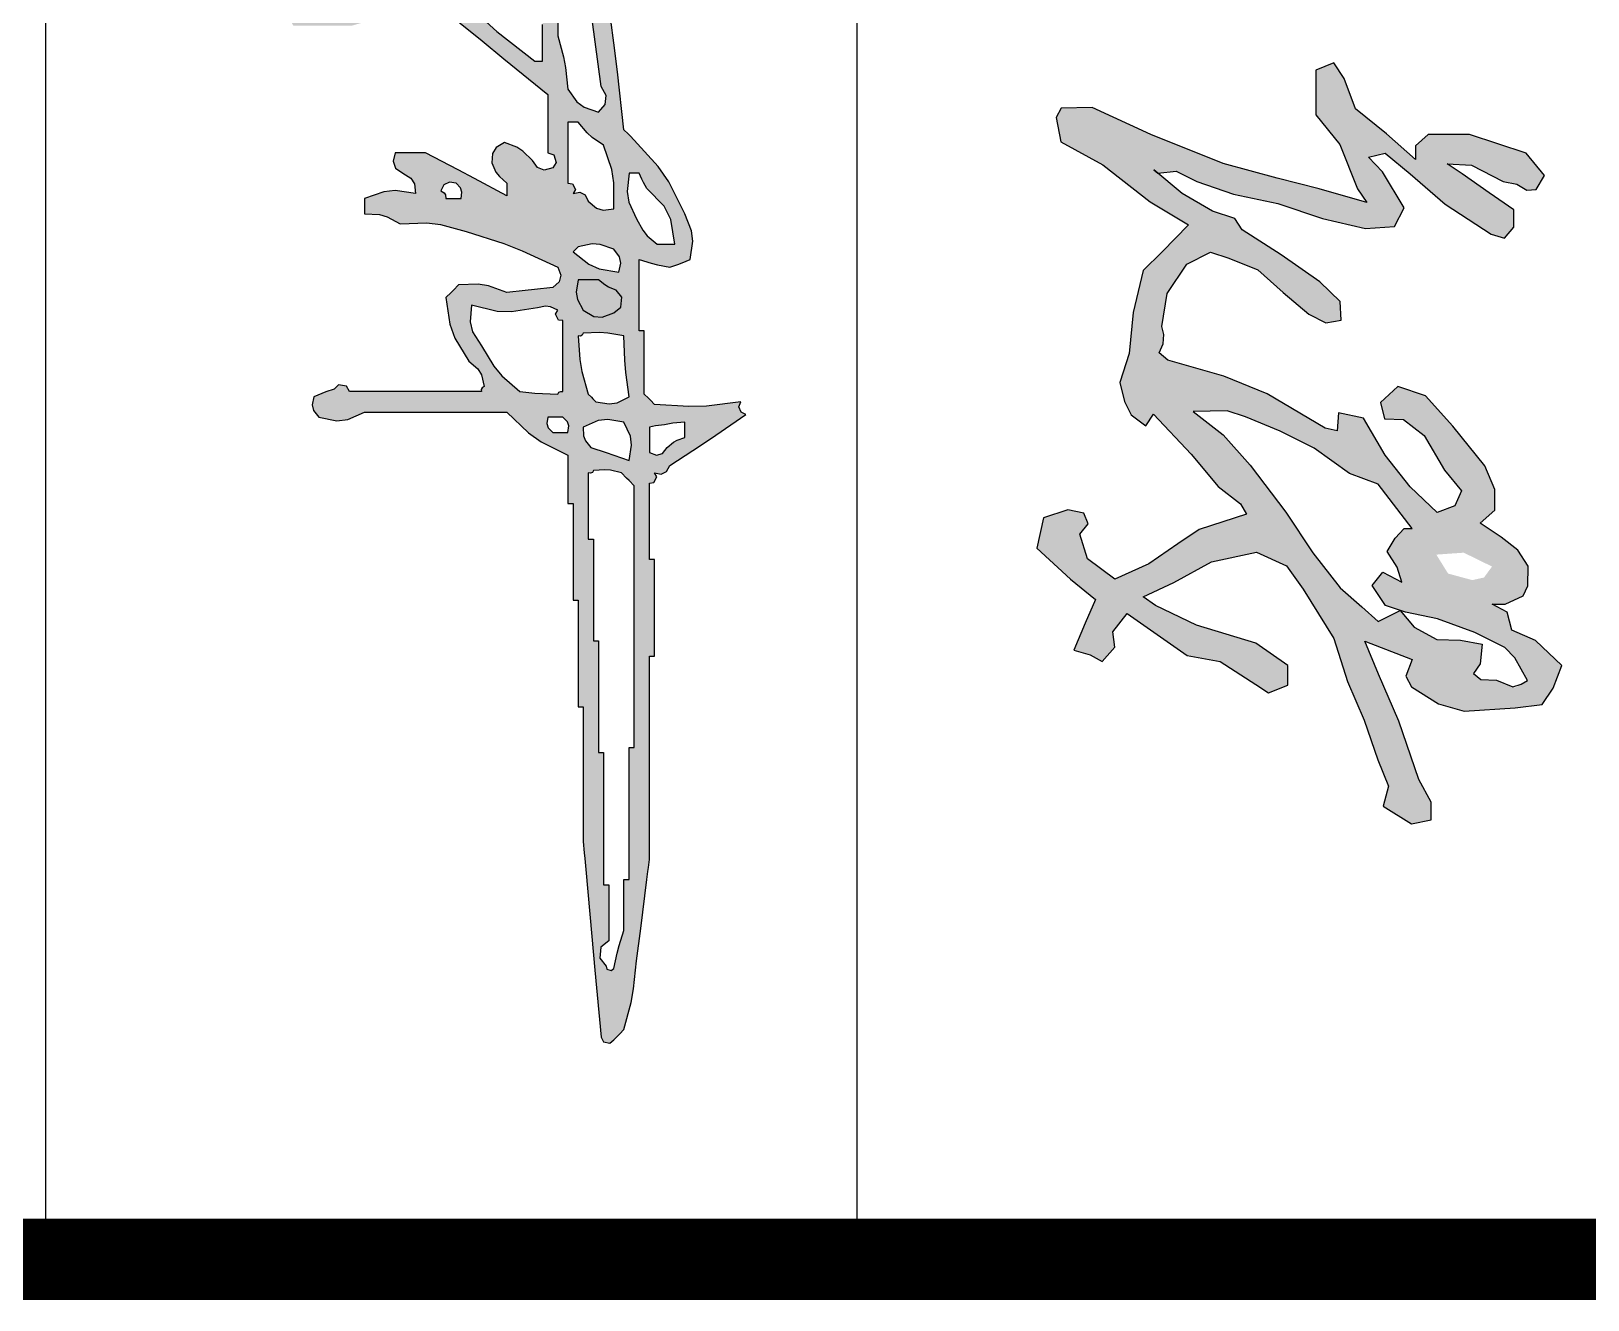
# Model space of a CAD drawing. Extents: x 552102 to 973302, y -80747 to 40012826.
# Drawn here: x 627776 to 630034, y 32063 to 33904 of the extents above; entities that cross this region are included whole.
import ezdxf

# ---------------------------------------------------------------- set-up
doc = ezdxf.new("R2010")
doc.units = 0
doc.header["$LTSCALE"] = 1000
doc.header["$MEASUREMENT"] = 0
for name, color, linetype in [('PUB_TITLE', 7, 'Continuous'), ('SIG_TEXT', 7, 'Continuous'), ('TK', 126, 'Continuous')]:
    doc.layers.add(name, color=color, linetype=linetype)

# ---------------------------------------------------------------- blocks, each defined once
blk = doc.blocks.new('gggghhhh')
h = blk.add_hatch(color=5)
h.set_gradient(color1=(0, 0, 255), color2=(0, 0, 250), one_color=1, tint=0.49)
h.paths.add_polyline_path([(38077.04, 31283.58), (38078.06, 31283.14), (38078.55, 31282.77), (38079.26, 31281.91), (38079.47, 31281.24), (38079.28, 31280.65), (38078.7, 31280.24), (38076.49, 31278.94), (38075.15, 31278.51), (38072.59, 31278.3), (38072.45, 31277.64), (38072.39, 31277.3), (38072.31, 31276.63), (38076.13, 31275.36), (38078.01, 31274.51), (38081.48, 31272.46), (38083.18, 31271.59), (38084, 31271.01), (38085.37, 31269.69), (38085.46, 31268.55), (38085, 31267.71), (38083.98, 31267.18), (38082.54, 31265.02), (38081.68, 31264), (38079.81, 31262.18), (38079.94, 31261.45), (38079.64, 31260.86), (38078.98, 31260.52), (38076.27, 31256.29), (38075.18, 31253.93), (38073.7, 31249.13), (38074.08, 31248.41), (38073.84, 31247.59), (38073.15, 31247.18), (38073.15, 31244.51), (38073.15, 31243.18), (38073.15, 31240.51), (38074.15, 31238.39), (38074.77, 31237.37), (38076.2, 31235.51), (38078.1, 31235.39), (38079.11, 31235.51), (38080.93, 31236.07), (38084.03, 31238.84), (38085.49, 31240.36), (38088.15, 31243.57), (38090.11, 31246.92), (38090.91, 31248.74), (38092.04, 31252.46), (38091.66, 31253.17), (38091.9, 31254), (38092.59, 31254.4), (38092.59, 31256.96), (38092.59, 31258.24), (38092.59, 31260.79), (38091.78, 31263.67), (38091.21, 31265.09), (38089.82, 31267.74), (38089.57, 31268.73), (38089.72, 31269.45), (38090.37, 31270.24), (38094.26, 31275.02), (38096.21, 31277.41), (38100.1, 31282.19), (38102.65, 31282.19), (38103.93, 31282.19), (38106.49, 31282.19), (38106.73, 31282.85), (38107.56, 31283.13), (38108.15, 31282.74), (38108.39, 31281.82), (38108.1, 31281.06), (38107.32, 31280.52), (38106.3, 31279.49), (38105.88, 31278.82), (38105.38, 31277.47), (38105.92, 31276.57), (38106.55, 31276.17), (38107.6, 31276.08), (38108.61, 31276.54), (38109.09, 31276.91), (38109.82, 31277.74), (38110.38, 31277.74), (38110.65, 31277.74), (38111.21, 31277.74), (38109.31, 31274.19), (38108.37, 31272.41), (38106.49, 31268.85), (38106.49, 31267.52), (38106.49, 31266.85), (38106.49, 31265.52), (38107.41, 31265.29), (38108.17, 31265.57), (38108.71, 31266.35), (38109.25, 31267.25), (38109.89, 31267.65), (38110.93, 31267.74), (38110.61, 31265.53), (38110.74, 31264.29), (38111.49, 31262.18), (38112.15, 31262.18), (38112.49, 31262.18), (38113.15, 31262.18), (38113.24, 31263.8), (38113.48, 31264.66), (38114.27, 31266.07), (38114.16, 31268.98), (38114.33, 31270.49), (38115.1, 31273.3), (38116.41, 31277.39), (38117.19, 31279.4), (38118.99, 31283.3), (38119.85, 31283.62), (38120.6, 31283.43), (38121.21, 31282.74), (38121.45, 31280.75), (38121.56, 31279.74), (38121.77, 31277.74), (38121.03, 31275.74), (38120.85, 31274.6), (38120.93, 31272.46), (38121.49, 31271.91), (38121.77, 31271.63), (38122.32, 31271.07), (38125.24, 31271.51), (38126.74, 31272.05), (38129.27, 31273.58), (38130.12, 31274.55), (38130.78, 31274.95), (38132.05, 31275.24), (38132.17, 31275.03), (38132.36, 31274.93), (38132.6, 31274.96), (38132.6, 31269.19), (38132.6, 31266.3), (38132.6, 31260.52), (38132.01, 31260.19), (38131.87, 31259.35), (38132.33, 31258.85), (38132.62, 31257.95), (38132.79, 31257.5), (38133.16, 31256.63), (38134.06, 31256.45), (38134.67, 31256.6), (38135.38, 31257.18), (38135.78, 31259.16), (38135.65, 31260.35), (38134.83, 31262.18), (38134.83, 31268.41), (38134.83, 31271.52), (38134.83, 31277.74), (38137.09, 31280.1), (38138.07, 31281.49), (38139.55, 31284.41), (38141.66, 31284.41), (38142.72, 31284.41), (38144.83, 31284.41), (38144.83, 31284.63), (38144.83, 31284.74), (38144.83, 31284.97), (38149.05, 31284.97), (38151.16, 31284.97), (38155.39, 31284.97), (38155.39, 31285.19), (38155.39, 31285.3), (38155.39, 31285.52), (38160.05, 31285.52), (38162.39, 31285.52), (38167.06, 31285.52), (38167.06, 31285.74), (38167.06, 31285.86), (38167.06, 31286.08), (38172.95, 31286.08), (38175.89, 31286.08), (38181.78, 31286.08), (38183, 31286.19), (38183.62, 31286.24), (38184.84, 31286.36), (38192.17, 31287.02), (38195.84, 31287.36), (38203.18, 31288.02), (38203.68, 31288.28), (38203.82, 31288.98), (38203.45, 31289.41), (38203.01, 31289.86), (38202.79, 31290.08), (38202.34, 31290.52), (38199.39, 31291.3), (38197.87, 31291.58), (38194.84, 31291.91), (38191.28, 31292.36), (38189.51, 31292.58), (38185.95, 31293.02), (38185.06, 31293.14), (38184.62, 31293.19), (38183.73, 31293.3), (38174.84, 31293.3), (38170.39, 31293.3), (38161.5, 31293.3), (38161.5, 31293.52), (38161.5, 31293.64), (38161.5, 31293.86), (38157.28, 31293.86), (38155.16, 31293.86), (38150.94, 31293.86), (38150.94, 31293.64), (38150.94, 31293.52), (38150.94, 31293.3), (38147.61, 31293.3), (38145.94, 31293.3), (38142.61, 31293.3), (38142.55, 31293.8), (38141.92, 31294.11), (38141.49, 31293.86), (38141.62, 31294.59), (38141.33, 31295.19), (38140.66, 31295.52), (38138.47, 31298.88), (38137.36, 31300.55), (38135.1, 31303.86), (38134.85, 31303.32), (38134.27, 31303.09), (38133.71, 31303.3), (38134.17, 31299.55), (38134.23, 31297.63), (38133.99, 31293.86), (38133.55, 31293.41), (38133.33, 31293.19), (38132.88, 31292.75), (38130.1, 31292.75), (38128.71, 31292.75), (38125.94, 31292.75), (38125.94, 31292.52), (38125.94, 31292.41), (38125.94, 31292.19), (38122.82, 31292.19), (38121.27, 31292.19), (38118.16, 31292.19), (38118.55, 31293.51), (38118.72, 31294.18), (38118.99, 31295.52), (38118.7, 31296.43), (38118.53, 31296.87), (38118.16, 31297.75), (38116.16, 31298.04), (38115.03, 31297.91), (38113.15, 31297.19), (38109.66, 31295.43), (38107.99, 31294.28), (38105.1, 31291.64), (38104.65, 31291.19), (38104.43, 31290.97), (38103.99, 31290.52), (38097.64, 31289.81), (38094.48, 31289.42), (38088.15, 31288.58), (38087.42, 31288.06), (38086.5, 31288.17), (38085.93, 31288.86), (38086, 31291.67), (38086.23, 31293.11), (38087.04, 31295.8), (38088.15, 31297.02), (38088.71, 31297.63), (38089.82, 31298.86), (38089.95, 31300.69), (38089.68, 31301.75), (38088.7, 31303.3), (38087.19, 31305.85), (38086.35, 31307.08), (38084.54, 31309.42), (38083.87, 31309.08), (38083.58, 31308.48), (38083.7, 31307.75), (38084.15, 31306.86), (38084.37, 31306.42), (38084.81, 31305.53), (38084.81, 31302.42), (38084.81, 31300.86), (38084.81, 31297.75), (38084.32, 31297.69), (38084.01, 31297.06), (38084.26, 31296.64), (38083.52, 31296.76), (38082.93, 31296.47), (38082.59, 31295.8), (38080.22, 31294.03), (38078.99, 31293.2), (38076.48, 31291.64), (38076.48, 31290.97), (38076.48, 31290.63), (38076.48, 31289.97), (38077.24, 31289.7), (38077.92, 31289.89), (38078.42, 31290.52), (38080.33, 31291.66), (38081.24, 31292.34), (38082.87, 31293.86), (38083.43, 31293.86), (38083.7, 31293.86), (38084.26, 31293.86), (38084.48, 31291.75), (38084.36, 31290.6), (38083.7, 31288.58), (38083.15, 31288.02), (38082.87, 31287.75), (38082.31, 31287.19), (38080.8, 31287.2), (38079.94, 31286.94), (38078.7, 31286.08), (38076.73, 31285.68), (38075.54, 31285.81), (38073.7, 31286.63), (38068.59, 31286.63), (38066.03, 31286.63), (38060.92, 31286.63), (38052.35, 31284.82), (38048.09, 31283.65), (38039.8, 31280.8), (38037.09, 31279.79), (38035.76, 31278.94), (38033.69, 31276.91), (38032.83, 31275.88), (38032.39, 31275.38), (38031.47, 31274.41), (38031.43, 31273.25), (38031.64, 31272.58), (38032.3, 31271.63), (38032.75, 31271.19), (38032.97, 31270.96), (38033.41, 31270.52), (38034.64, 31270.39), (38035.29, 31270.45), (38036.47, 31270.8), (38042.47, 31272.8), (38045.47, 31273.8), (38051.47, 31275.8), (38061.5, 31279.51), (38066.65, 31281.07)])
h.paths.add_polyline_path([(38071.98, 31284.57), (38071.82, 31284.34), (38071.48, 31284.13), (38064.36, 31281.94), (38060.8, 31280.83), (38053.7, 31278.58), (38050.36, 31277.47), (38048.7, 31276.91), (38045.36, 31275.8), (38044.47, 31275.58), (38044.03, 31275.46), (38043.14, 31275.24), (38040.47, 31274.35), (38039.14, 31273.91), (38036.47, 31273.02), (38035.41, 31272.68), (38034.8, 31272.62), (38033.69, 31272.74), (38033.69, 31273.3), (38033.69, 31273.58), (38033.69, 31274.13), (38035.01, 31275.7), (38035.83, 31276.4), (38037.58, 31277.47), (38038.87, 31278.32), (38039.54, 31278.71), (38040.92, 31279.41), (38049.73, 31282.29), (38054.28, 31283.41), (38063.42, 31284.97), (38066.87, 31284.97), (38068.59, 31284.97), (38072.03, 31284.97)], flags=16)
h.paths.add_polyline_path([(38079.52, 31284.33), (38079.81, 31284.97), (38081.15, 31285.19), (38081.81, 31285.3), (38083.15, 31285.52), (38083.81, 31284.6), (38083.96, 31283.85), (38083.7, 31282.74), (38083.15, 31282.96), (38082.57, 31282.73), (38082.31, 31282.19), (38081.6, 31282.73), (38081.2, 31282.96), (38080.37, 31283.3), (38079.75, 31283.64)], flags=16)
h.paths.add_polyline_path([(38078.15, 31278.02), (38079.04, 31278.47), (38079.48, 31278.69), (38080.37, 31279.13), (38081, 31279.45), (38081.73, 31279.21), (38082.04, 31278.58), (38082.76, 31277.57), (38082.92, 31276.72), (38082.59, 31275.52), (38082.19, 31275.47), (38081.96, 31275.31), (38081.76, 31274.96), (38080.71, 31275.74), (38080, 31276), (38078.7, 31276.08), (38078.17, 31276.69), (38078.02, 31277.22)], flags=16)
h.paths.add_polyline_path([(38085.47, 31284.73), (38085.54, 31285.27), (38085.93, 31286.08), (38086.35, 31285.9), (38086.75, 31286), (38087.04, 31286.36), (38091.92, 31287.04), (38094.37, 31287.38), (38099.26, 31288.02), (38100.23, 31288.57), (38101.2, 31288.48), (38102.04, 31287.75), (38101.51, 31286.16), (38100.91, 31285.36), (38099.54, 31284.41), (38097.18, 31284.15), (38096, 31283.92), (38093.71, 31283.3), (38090.59, 31283.3), (38089.04, 31283.3), (38085.93, 31283.3), (38085.96, 31283.55), (38085.87, 31283.73), (38085.65, 31283.86)], flags=16)
h.paths.add_polyline_path([(38085.93, 31281.08), (38087.43, 31280.62), (38088.5, 31280.77), (38089.82, 31281.63), (38092.48, 31281.63), (38093.82, 31281.63), (38096.48, 31281.63), (38096.48, 31281.3), (38096.48, 31281.13), (38096.48, 31280.8), (38093.24, 31276.65), (38091.44, 31274.68), (38087.59, 31271.07), (38086.41, 31271.99), (38085.7, 31272.34), (38084.26, 31272.74), (38084.04, 31273.84), (38084.1, 31274.49), (38084.54, 31275.52), (38085.39, 31277.65), (38085.68, 31278.8)], flags=16)
h.paths.add_polyline_path([(38087.32, 31298.86), (38086.3, 31300.14), (38086.14, 31301), (38086.48, 31302.19), (38086.88, 31302.25), (38087.11, 31302.4), (38087.32, 31302.75), (38088.18, 31301.68), (38088.4, 31300.77), (38088.15, 31299.41), (38087.75, 31299.36), (38087.52, 31299.2)], flags=16)
h.paths.add_polyline_path([(38087.32, 31267.18), (38088.89, 31265.53), (38089.52, 31264.4), (38090.09, 31262.18), (38090.73, 31260.75), (38090.85, 31259.85), (38090.65, 31258.29), (38090.2, 31255.63), (38089.98, 31254.29), (38089.54, 31251.63), (38089.43, 31250.96), (38089.37, 31250.63), (38089.26, 31249.96), (38087.56, 31246.57), (38086.55, 31244.93), (38084.26, 31241.9), (38082.23, 31239.57), (38080.91, 31238.56), (38078.15, 31237.18), (38077.32, 31237.51), (38076.91, 31237.74), (38076.2, 31238.29), (38075.29, 31240.39), (38075, 31241.56), (38074.81, 31243.85), (38075.15, 31245.85), (38075.31, 31246.85), (38075.65, 31248.85), (38075.76, 31249.51), (38075.81, 31249.85), (38075.92, 31250.51), (38077.15, 31253.5), (38077.88, 31254.96), (38079.54, 31257.74), (38080.58, 31258.74), (38081.01, 31259.42), (38081.48, 31260.79), (38083.66, 31263.48), (38084.84, 31264.77)], flags=16)
h.paths.add_polyline_path([(38103.15, 31284.41), (38105.82, 31284.41), (38107.15, 31284.41), (38109.82, 31284.41), (38109.87, 31284.91), (38110.5, 31285.22), (38110.93, 31284.97), (38110.8, 31285.7), (38111.1, 31286.3), (38111.77, 31286.63), (38112.53, 31287.51), (38112.76, 31288.26), (38112.6, 31289.41), (38109.79, 31289.43), (38108.32, 31289.2), (38105.65, 31288.3), (38104.81, 31287.06), (38104.29, 31286.49), (38103.15, 31285.52), (38103.15, 31285.08), (38103.15, 31284.86)], flags=17)
h.paths.add_polyline_path([(38108.71, 31291.08), (38108.71, 31291.52), (38108.71, 31291.75), (38108.71, 31292.19), (38109.39, 31292.48), (38109.73, 31292.65), (38110.38, 31293.02), (38112.34, 31294.92), (38113.79, 31295.64), (38116.49, 31296.08), (38116.49, 31295.3), (38116.49, 31294.91), (38116.49, 31294.14), (38115.56, 31293.06), (38114.96, 31292.59), (38113.71, 31291.91), (38111.87, 31291.06), (38110.73, 31290.87)], flags=16)
h.paths.add_polyline_path([(38109.82, 31272.19), (38110.33, 31272.67), (38110.79, 31272.82), (38111.49, 31272.74), (38111.49, 31272.07), (38111.49, 31271.74), (38111.49, 31271.07), (38111.09, 31271.02), (38110.86, 31270.87), (38110.65, 31270.52), (38109.99, 31270.86), (38109.69, 31271.45)], flags=16)
h.paths.add_polyline_path([(38116.46, 31287.05), (38116.52, 31287.94), (38117.04, 31289.41), (38117.86, 31290.04), (38118.54, 31290.19), (38119.54, 31289.97), (38119.16, 31287.81), (38118.66, 31286.7), (38117.32, 31284.97), (38117.1, 31285.19), (38116.99, 31285.3), (38116.77, 31285.52)], flags=16)
h.paths.add_polyline_path([(38123.26, 31281.96), (38123.32, 31282.49), (38123.71, 31283.3), (38124.14, 31283.05), (38124.77, 31283.36), (38124.82, 31283.86), (38127.94, 31283.86), (38129.49, 31283.86), (38132.6, 31283.86), (38132.57, 31283.61), (38132.66, 31283.42), (38132.88, 31283.3), (38132.82, 31281.63), (38132.77, 31280.79), (38132.6, 31279.13), (38130.87, 31277.19), (38129.83, 31276.32), (38127.6, 31274.96), (38126.05, 31273.99), (38124.98, 31273.72), (38123.16, 31273.85), (38123.83, 31276.67), (38123.89, 31278.22), (38123.43, 31281.08)], flags=16)
h.paths.add_polyline_path([(38126.14, 31287.86), (38126.2, 31288.77), (38126.49, 31290.52), (38129.17, 31290.63), (38130.5, 31290.74), (38133.16, 31291.08), (38133.82, 31289.77), (38133.95, 31288.91), (38133.71, 31287.47), (38133.38, 31287.13), (38133.21, 31286.97), (38132.88, 31286.63), (38130.39, 31285.92), (38129.08, 31285.7), (38126.49, 31285.52), (38126.52, 31285.77), (38126.43, 31285.96), (38126.21, 31286.08)], flags=16)
h.paths.add_polyline_path([(38135.38, 31283.86), (38135.89, 31284.34), (38136.35, 31284.49), (38137.05, 31284.41), (38137.05, 31283.74), (38137.05, 31283.41), (38137.05, 31282.74), (38136.54, 31282.26), (38136.08, 31282.11), (38135.38, 31282.19), (38135.38, 31282.86), (38135.38, 31283.19)], flags=16)
h.paths.add_polyline_path([(38135.65, 31288.76), (38135.94, 31290.52), (38137.46, 31291.23), (38138.45, 31291.36), (38140.11, 31291.08), (38139.55, 31289.41), (38139.27, 31288.58), (38138.72, 31286.91), (38137.97, 31286.32), (38137.44, 31286.12), (38136.49, 31286.08), (38135.77, 31287.72)], flags=16)
h.paths.add_polyline_path([(38136.3, 31294.3), (38136.22, 31294.97), (38136.05, 31295.85), (38136, 31296.3), (38135.94, 31297.19), (38136.6, 31297.19), (38136.94, 31297.19), (38137.6, 31297.19), (38137.9, 31296.35), (38138.14, 31295.93), (38138.72, 31295.25), (38139.35, 31294.74), (38139.54, 31294.07), (38139.27, 31293.3), (38138.16, 31293.3), (38137.6, 31293.3), (38136.49, 31293.3), (38136.35, 31293.96)], flags=16)
h.paths.add_polyline_path([(38141.15, 31288.42), (38141.2, 31289.05), (38141.49, 31290.25), (38142.05, 31290.8), (38142.33, 31291.08), (38142.88, 31291.64), (38154.33, 31291.64), (38160.05, 31291.64), (38171.5, 31291.64), (38171.5, 31291.41), (38171.5, 31291.3), (38171.5, 31291.08), (38177.28, 31291.08), (38180.17, 31291.08), (38185.95, 31291.08), (38185.95, 31290.86), (38185.95, 31290.75), (38185.95, 31290.52), (38188.17, 31290.52), (38189.28, 31290.52), (38191.51, 31290.52), (38193.15, 31290.01), (38193.99, 31289.78), (38195.67, 31289.41), (38195.89, 31289.14), (38195.74, 31288.67), (38195.4, 31288.58), (38194.52, 31287.89), (38193.34, 31288.01), (38192.62, 31288.86), (38190.17, 31288.86), (38188.95, 31288.86), (38186.5, 31288.86), (38186.5, 31288.63), (38186.5, 31288.52), (38186.5, 31288.3), (38180.73, 31288.3), (38177.84, 31288.3), (38172.06, 31288.3), (38172.06, 31288.08), (38172.06, 31287.97), (38172.06, 31287.75), (38167.17, 31287.75), (38164.72, 31287.75), (38159.83, 31287.75), (38159.83, 31287.52), (38159.83, 31287.41), (38159.83, 31287.19), (38155.39, 31287.19), (38153.16, 31287.19), (38148.72, 31287.19), (38148.72, 31286.97), (38148.72, 31286.86), (38148.72, 31286.63), (38145.83, 31286.63), (38144.38, 31286.63), (38141.49, 31286.63), (38141.53, 31286.88), (38141.43, 31287.07), (38141.22, 31287.19)], flags=16)
h = blk.add_hatch(color=5)
h.set_gradient(color1=(0, 0, 255), color2=(0, 0, 250), one_color=1, tint=0.49)
h.paths.add_polyline_path([(38120.38, 31285.52), (38121.71, 31285.32), (38122.52, 31285.45), (38123.71, 31286.08), (38124.37, 31287.24), (38124.45, 31288.15), (38123.99, 31289.41), (38123.35, 31290.19), (38122.28, 31290.31), (38121.49, 31289.69), (38121.17, 31288.85), (38120.94, 31288.45), (38120.38, 31287.75), (38120.38, 31286.86), (38120.38, 31286.41)], flags=17)
for p, q in [((38135.1, 31303.86), (38134.85, 31303.32)), ((38137.36, 31300.55), (38135.1, 31303.86)), ((38134.27, 31303.09), (38133.71, 31303.3)), ((38133.71, 31303.3), (38134.17, 31299.55)), ((38134.85, 31303.32), (38134.27, 31303.09)), ((38138.47, 31298.88), (38137.36, 31300.55)), ((38134.17, 31299.55), (38134.23, 31297.63)), ((38140.66, 31295.52), (38138.47, 31298.88)), ((38113.15, 31297.19), (38109.66, 31295.43)), ((38115.03, 31297.91), (38113.15, 31297.19)), ((38116.16, 31298.04), (38115.03, 31297.91)), ((38118.16, 31297.75), (38116.16, 31298.04)), ((38118.53, 31296.87), (38118.16, 31297.75)), ((38134.23, 31297.63), (38133.99, 31293.86)), ((38136.6, 31297.19), (38135.94, 31297.19)), ((38135.94, 31297.19), (38136, 31296.3)), ((38136.94, 31297.19), (38136.6, 31297.19)), ((38137.6, 31297.19), (38136.94, 31297.19)), ((38137.9, 31296.35), (38137.6, 31297.19)), ((38109.66, 31295.43), (38107.99, 31294.28)), ((38113.79, 31295.64), (38112.34, 31294.92)), ((38116.49, 31296.08), (38113.79, 31295.64)), ((38116.49, 31295.3), (38116.49, 31296.08)), ((38118.7, 31296.43), (38118.53, 31296.87)), ((38118.99, 31295.52), (38118.7, 31296.43)), ((38118.72, 31294.18), (38118.99, 31295.52)), ((38136, 31296.3), (38136.05, 31295.85)), ((38136.05, 31295.85), (38136.22, 31294.97)), ((38138.14, 31295.93), (38137.9, 31296.35)), ((38138.72, 31295.25), (38138.14, 31295.93)), ((38141.33, 31295.19), (38140.66, 31295.52)), ((38107.99, 31294.28), (38105.1, 31291.64)), ((38112.34, 31294.92), (38110.38, 31293.02)), ((38115.56, 31293.06), (38116.49, 31294.14)), ((38116.49, 31294.91), (38116.49, 31295.3)), ((38116.49, 31294.14), (38116.49, 31294.91)), ((38118.55, 31293.51), (38118.72, 31294.18)), ((38133.99, 31293.86), (38133.55, 31293.41)), ((38136.22, 31294.97), (38136.3, 31294.3)), ((38136.3, 31294.3), (38136.35, 31293.96)), ((38136.35, 31293.96), (38136.49, 31293.3)), ((38139.35, 31294.74), (38138.72, 31295.25)), ((38139.27, 31293.3), (38139.54, 31294.07)), ((38139.54, 31294.07), (38139.35, 31294.74)), ((38141.62, 31294.59), (38141.33, 31295.19)), ((38141.49, 31293.86), (38141.62, 31294.59)), ((38141.92, 31294.11), (38141.49, 31293.86)), ((38142.55, 31293.8), (38141.92, 31294.11)), ((38142.61, 31293.3), (38142.55, 31293.8)), ((38155.16, 31293.86), (38150.94, 31293.86)), ((38150.94, 31293.86), (38150.94, 31293.64)), ((38150.94, 31293.64), (38150.94, 31293.52)), ((38157.28, 31293.86), (38155.16, 31293.86)), ((38161.5, 31293.86), (38157.28, 31293.86)), ((38161.5, 31293.64), (38161.5, 31293.86)), ((38161.5, 31293.52), (38161.5, 31293.64)), ((38109.39, 31292.48), (38108.71, 31292.19)), ((38108.71, 31292.19), (38108.71, 31291.75)), ((38109.73, 31292.65), (38109.39, 31292.48)), ((38110.38, 31293.02), (38109.73, 31292.65)), ((38111.87, 31291.06), (38113.71, 31291.91)), ((38113.71, 31291.91), (38114.96, 31292.59)), ((38114.96, 31292.59), (38115.56, 31293.06)), ((38118.16, 31292.19), (38118.55, 31293.51)), ((38121.27, 31292.19), (38118.16, 31292.19)), ((38122.82, 31292.19), (38121.27, 31292.19)), ((38125.94, 31292.19), (38122.82, 31292.19)), ((38128.71, 31292.75), (38125.94, 31292.75)), ((38125.94, 31292.75), (38125.94, 31292.52)), ((38125.94, 31292.52), (38125.94, 31292.41)), ((38125.94, 31292.41), (38125.94, 31292.19)), ((38130.1, 31292.75), (38128.71, 31292.75)), ((38132.88, 31292.75), (38130.1, 31292.75)), ((38133.33, 31293.19), (38132.88, 31292.75)), ((38133.55, 31293.41), (38133.33, 31293.19)), ((38136.49, 31293.3), (38137.6, 31293.3)), ((38137.6, 31293.3), (38138.16, 31293.3)), ((38138.16, 31293.3), (38139.27, 31293.3)), ((38145.94, 31293.3), (38142.61, 31293.3)), ((38147.61, 31293.3), (38145.94, 31293.3)), ((38150.94, 31293.3), (38147.61, 31293.3)), ((38150.94, 31293.52), (38150.94, 31293.3)), ((38161.5, 31293.3), (38161.5, 31293.52)), ((38170.39, 31293.3), (38161.5, 31293.3)), ((38174.84, 31293.3), (38170.39, 31293.3)), ((38183.73, 31293.3), (38174.84, 31293.3)), ((38184.62, 31293.19), (38183.73, 31293.3)), ((38185.06, 31293.14), (38184.62, 31293.19)), ((38185.95, 31293.02), (38185.06, 31293.14)), ((38189.51, 31292.58), (38185.95, 31293.02)), ((38191.28, 31292.36), (38189.51, 31292.58)), ((38194.84, 31291.91), (38191.28, 31292.36)), ((38197.87, 31291.58), (38194.84, 31291.91)), ((38103.99, 31290.52), (38097.64, 31289.81)), ((38104.43, 31290.97), (38103.99, 31290.52)), ((38104.65, 31291.19), (38104.43, 31290.97)), ((38105.1, 31291.64), (38104.65, 31291.19)), ((38108.71, 31291.75), (38108.71, 31291.52)), ((38108.71, 31291.52), (38108.71, 31291.08)), ((38108.71, 31291.08), (38110.73, 31290.87)), ((38110.73, 31290.87), (38111.87, 31291.06)), ((38122.28, 31290.31), (38121.49, 31289.69)), ((38123.35, 31290.19), (38122.28, 31290.31)), ((38126.49, 31290.52), (38126.2, 31288.77)), ((38129.17, 31290.63), (38126.49, 31290.52)), ((38130.5, 31290.74), (38129.17, 31290.63)), ((38133.16, 31291.08), (38130.5, 31290.74)), ((38133.82, 31289.77), (38133.16, 31291.08)), ((38135.94, 31290.52), (38135.65, 31288.76)), ((38137.46, 31291.23), (38135.94, 31290.52)), ((38138.45, 31291.36), (38137.46, 31291.23)), ((38140.11, 31291.08), (38138.45, 31291.36)), ((38139.55, 31289.41), (38140.11, 31291.08)), ((38141.49, 31290.25), (38141.2, 31289.05)), ((38142.05, 31290.8), (38141.49, 31290.25)), ((38142.33, 31291.08), (38142.05, 31290.8)), ((38142.88, 31291.64), (38142.33, 31291.08)), ((38154.33, 31291.64), (38142.88, 31291.64)), ((38160.05, 31291.64), (38154.33, 31291.64)), ((38171.5, 31291.64), (38160.05, 31291.64)), ((38171.5, 31291.41), (38171.5, 31291.64)), ((38171.5, 31291.3), (38171.5, 31291.41)), ((38171.5, 31291.08), (38171.5, 31291.3)), ((38177.28, 31291.08), (38171.5, 31291.08)), ((38180.17, 31291.08), (38177.28, 31291.08)), ((38185.95, 31291.08), (38180.17, 31291.08)), ((38185.95, 31290.86), (38185.95, 31291.08)), ((38185.95, 31290.75), (38185.95, 31290.86)), ((38185.95, 31290.52), (38185.95, 31290.75)), ((38188.17, 31290.52), (38185.95, 31290.52)), ((38189.28, 31290.52), (38188.17, 31290.52)), ((38191.51, 31290.52), (38189.28, 31290.52)), ((38193.15, 31290.01), (38191.51, 31290.52)), ((38199.39, 31291.3), (38197.87, 31291.58)), ((38202.34, 31290.52), (38199.39, 31291.3)), ((38202.79, 31290.08), (38202.34, 31290.52)), ((38094.48, 31289.42), (38088.15, 31288.58)), ((38097.64, 31289.81), (38094.48, 31289.42)), ((38100.23, 31288.57), (38099.26, 31288.02)), ((38101.2, 31288.48), (38100.23, 31288.57)), ((38108.32, 31289.2), (38105.65, 31288.3)), ((38109.79, 31289.43), (38108.32, 31289.2)), ((38112.6, 31289.41), (38109.79, 31289.43)), ((38112.76, 31288.26), (38112.6, 31289.41)), ((38117.04, 31289.41), (38116.52, 31287.94)), ((38117.86, 31290.04), (38117.04, 31289.41)), ((38118.54, 31290.19), (38117.86, 31290.04)), ((38119.54, 31289.97), (38118.54, 31290.19)), ((38119.16, 31287.81), (38119.54, 31289.97)), ((38121.17, 31288.85), (38120.94, 31288.45)), ((38121.49, 31289.69), (38121.17, 31288.85)), ((38123.99, 31289.41), (38123.35, 31290.19)), ((38124.45, 31288.15), (38123.99, 31289.41)), ((38126.2, 31288.77), (38126.14, 31287.86)), ((38133.71, 31287.47), (38133.95, 31288.91)), ((38133.95, 31288.91), (38133.82, 31289.77)), ((38135.65, 31288.76), (38135.77, 31287.72)), ((38138.72, 31286.91), (38139.27, 31288.58)), ((38139.27, 31288.58), (38139.55, 31289.41)), ((38141.2, 31289.05), (38141.15, 31288.42)), ((38186.5, 31288.63), (38186.5, 31288.86)), ((38186.5, 31288.86), (38188.95, 31288.86)), ((38186.5, 31288.52), (38186.5, 31288.63)), ((38186.5, 31288.3), (38186.5, 31288.52)), ((38188.95, 31288.86), (38190.17, 31288.86)), ((38190.17, 31288.86), (38192.62, 31288.86)), ((38192.62, 31288.86), (38193.34, 31288.01)), ((38193.99, 31289.78), (38193.15, 31290.01)), ((38195.67, 31289.41), (38193.99, 31289.78)), ((38194.52, 31287.89), (38195.4, 31288.58)), ((38195.4, 31288.58), (38195.74, 31288.67)), ((38195.89, 31289.14), (38195.67, 31289.41)), ((38195.74, 31288.67), (38195.89, 31289.14)), ((38203.01, 31289.86), (38202.79, 31290.08)), ((38203.45, 31289.41), (38203.01, 31289.86)), ((38203.82, 31288.98), (38203.45, 31289.41)), ((38203.68, 31288.28), (38203.82, 31288.98)), ((38094.37, 31287.38), (38091.92, 31287.04)), ((38099.26, 31288.02), (38094.37, 31287.38)), ((38102.04, 31287.75), (38101.2, 31288.48)), ((38101.51, 31286.16), (38102.04, 31287.75)), ((38104.81, 31287.06), (38104.29, 31286.49)), ((38105.65, 31288.3), (38104.81, 31287.06)), ((38111.77, 31286.63), (38112.53, 31287.51)), ((38112.53, 31287.51), (38112.76, 31288.26)), ((38116.52, 31287.94), (38116.46, 31287.05)), ((38116.46, 31287.05), (38116.77, 31285.52)), ((38118.66, 31286.7), (38119.16, 31287.81)), ((38120.94, 31288.45), (38120.38, 31287.75)), ((38120.38, 31287.75), (38120.38, 31286.86)), ((38120.38, 31286.86), (38120.38, 31286.41)), ((38123.71, 31286.08), (38124.37, 31287.24)), ((38124.37, 31287.24), (38124.45, 31288.15)), ((38126.14, 31287.86), (38126.21, 31286.08)), ((38132.88, 31286.63), (38133.21, 31286.97)), ((38133.21, 31286.97), (38133.38, 31287.13)), ((38133.38, 31287.13), (38133.71, 31287.47)), ((38135.77, 31287.72), (38136.49, 31286.08)), ((38137.97, 31286.32), (38138.72, 31286.91)), ((38141.15, 31288.42), (38141.22, 31287.19)), ((38141.22, 31287.19), (38141.43, 31287.07)), ((38141.43, 31287.07), (38141.53, 31286.88)), ((38141.53, 31286.88), (38141.49, 31286.63)), ((38148.72, 31286.97), (38148.72, 31287.19)), ((38148.72, 31287.19), (38153.16, 31287.19)), ((38148.72, 31286.86), (38148.72, 31286.97)), ((38148.72, 31286.63), (38148.72, 31286.86)), ((38153.16, 31287.19), (38155.39, 31287.19)), ((38155.39, 31287.19), (38159.83, 31287.19)), ((38159.83, 31287.52), (38159.83, 31287.75)), ((38159.83, 31287.75), (38164.72, 31287.75)), ((38159.83, 31287.41), (38159.83, 31287.52)), ((38159.83, 31287.19), (38159.83, 31287.41)), ((38164.72, 31287.75), (38167.17, 31287.75)), ((38167.17, 31287.75), (38172.06, 31287.75)), ((38172.06, 31288.08), (38172.06, 31288.3)), ((38172.06, 31288.3), (38177.84, 31288.3)), ((38172.06, 31287.97), (38172.06, 31288.08)), ((38172.06, 31287.75), (38172.06, 31287.97)), ((38177.84, 31288.3), (38180.73, 31288.3)), ((38180.73, 31288.3), (38186.5, 31288.3)), ((38184.84, 31286.36), (38192.17, 31287.02)), ((38192.17, 31287.02), (38195.84, 31287.36)), ((38193.34, 31288.01), (38194.52, 31287.89)), ((38195.84, 31287.36), (38203.18, 31288.02)), ((38203.18, 31288.02), (38203.68, 31288.28)), ((38099.54, 31284.41), (38100.91, 31285.36)), ((38100.91, 31285.36), (38101.51, 31286.16)), ((38104.29, 31286.49), (38103.15, 31285.52)), ((38103.15, 31285.52), (38103.15, 31285.08)), ((38109.87, 31284.91), (38110.5, 31285.22)), ((38110.5, 31285.22), (38110.93, 31284.97)), ((38110.8, 31285.7), (38111.1, 31286.3)), ((38110.93, 31284.97), (38110.8, 31285.7)), ((38111.1, 31286.3), (38111.77, 31286.63)), ((38116.77, 31285.52), (38116.99, 31285.3)), ((38116.99, 31285.3), (38117.1, 31285.19)), ((38117.1, 31285.19), (38117.32, 31284.97)), ((38117.32, 31284.97), (38118.66, 31286.7)), ((38120.38, 31286.41), (38120.38, 31285.52)), ((38120.38, 31285.52), (38121.71, 31285.32)), ((38121.71, 31285.32), (38122.52, 31285.45)), ((38122.52, 31285.45), (38123.71, 31286.08)), ((38126.21, 31286.08), (38126.43, 31285.96)), ((38126.43, 31285.96), (38126.52, 31285.77)), ((38126.52, 31285.77), (38126.49, 31285.52)), ((38126.49, 31285.52), (38129.08, 31285.7)), ((38129.08, 31285.7), (38130.39, 31285.92)), ((38130.39, 31285.92), (38132.88, 31286.63)), ((38136.49, 31286.08), (38137.44, 31286.12)), ((38137.44, 31286.12), (38137.97, 31286.32)), ((38141.49, 31286.63), (38144.38, 31286.63)), ((38144.38, 31286.63), (38145.83, 31286.63)), ((38145.83, 31286.63), (38148.72, 31286.63)), ((38155.39, 31285.3), (38155.39, 31285.52)), ((38155.39, 31285.52), (38160.05, 31285.52)), ((38155.39, 31285.19), (38155.39, 31285.3)), ((38155.39, 31284.97), (38155.39, 31285.19)), ((38160.05, 31285.52), (38162.39, 31285.52)), ((38162.39, 31285.52), (38167.06, 31285.52)), ((38167.06, 31285.86), (38167.06, 31286.08)), ((38167.06, 31286.08), (38172.95, 31286.08)), ((38167.06, 31285.74), (38167.06, 31285.86)), ((38167.06, 31285.52), (38167.06, 31285.74)), ((38172.95, 31286.08), (38175.89, 31286.08)), ((38175.89, 31286.08), (38181.78, 31286.08)), ((38181.78, 31286.08), (38183, 31286.19)), ((38183, 31286.19), (38183.62, 31286.24)), ((38183.62, 31286.24), (38184.84, 31286.36)), ((38093.71, 31283.3), (38096, 31283.92)), ((38096, 31283.92), (38097.18, 31284.15)), ((38097.18, 31284.15), (38099.54, 31284.41)), ((38103.15, 31285.08), (38103.15, 31284.86)), ((38103.15, 31284.86), (38103.15, 31284.41)), ((38103.15, 31284.41), (38105.82, 31284.41)), ((38105.82, 31284.41), (38107.15, 31284.41)), ((38107.15, 31284.41), (38109.82, 31284.41)), ((38109.82, 31284.41), (38109.87, 31284.91)), ((38118.99, 31283.3), (38119.85, 31283.62)), ((38119.85, 31283.62), (38120.6, 31283.43)), ((38120.6, 31283.43), (38121.21, 31282.74)), ((38124.82, 31283.86), (38124.77, 31283.36)), ((38127.94, 31283.86), (38124.82, 31283.86)), ((38129.49, 31283.86), (38127.94, 31283.86)), ((38132.6, 31283.86), (38129.49, 31283.86)), ((38132.57, 31283.61), (38132.6, 31283.86)), ((38132.66, 31283.42), (38132.57, 31283.61)), ((38132.88, 31283.3), (38132.66, 31283.42)), ((38135.89, 31284.34), (38135.38, 31283.86)), ((38135.38, 31283.86), (38135.38, 31283.19)), ((38136.35, 31284.49), (38135.89, 31284.34)), ((38137.05, 31284.41), (38136.35, 31284.49)), ((38137.05, 31283.74), (38137.05, 31284.41)), ((38137.05, 31283.41), (38137.05, 31283.74)), ((38137.05, 31282.74), (38137.05, 31283.41)), ((38138.07, 31281.49), (38139.55, 31284.41)), ((38139.55, 31284.41), (38141.66, 31284.41)), ((38141.66, 31284.41), (38142.72, 31284.41)), ((38142.72, 31284.41), (38144.83, 31284.41)), ((38144.83, 31284.74), (38144.83, 31284.97)), ((38144.83, 31284.97), (38149.05, 31284.97)), ((38144.83, 31284.63), (38144.83, 31284.74)), ((38144.83, 31284.41), (38144.83, 31284.63)), ((38149.05, 31284.97), (38151.16, 31284.97)), ((38151.16, 31284.97), (38155.39, 31284.97)), ((38090.59, 31283.3), (38093.71, 31283.3)), ((38096.21, 31277.41), (38100.1, 31282.19)), ((38100.1, 31282.19), (38102.65, 31282.19)), ((38102.65, 31282.19), (38103.93, 31282.19)), ((38103.93, 31282.19), (38106.49, 31282.19)), ((38106.49, 31282.19), (38106.73, 31282.85)), ((38106.73, 31282.85), (38107.56, 31283.13)), ((38107.56, 31283.13), (38108.15, 31282.74)), ((38108.39, 31281.82), (38108.1, 31281.06)), ((38108.15, 31282.74), (38108.39, 31281.82)), ((38117.19, 31279.4), (38118.99, 31283.3)), ((38121.21, 31282.74), (38121.45, 31280.75)), ((38123.32, 31282.49), (38123.26, 31281.96)), ((38123.26, 31281.96), (38123.43, 31281.08)), ((38123.71, 31283.3), (38123.32, 31282.49)), ((38124.14, 31283.05), (38123.71, 31283.3)), ((38124.77, 31283.36), (38124.14, 31283.05)), ((38132.82, 31281.63), (38132.88, 31283.3)), ((38135.38, 31283.19), (38135.38, 31282.86)), ((38135.38, 31282.86), (38135.38, 31282.19)), ((38135.38, 31282.19), (38136.08, 31282.11)), ((38136.08, 31282.11), (38136.54, 31282.26)), ((38136.54, 31282.26), (38137.05, 31282.74)), ((38093.82, 31281.63), (38092.48, 31281.63)), ((38093.24, 31276.65), (38096.48, 31280.8)), ((38096.48, 31281.63), (38093.82, 31281.63)), ((38096.48, 31281.3), (38096.48, 31281.63)), ((38096.48, 31281.13), (38096.48, 31281.3)), ((38096.48, 31280.8), (38096.48, 31281.13)), ((38107.32, 31280.52), (38106.3, 31279.49)), ((38108.1, 31281.06), (38107.32, 31280.52)), ((38121.45, 31280.75), (38121.56, 31279.74)), ((38123.43, 31281.08), (38123.89, 31278.22)), ((38132.6, 31279.13), (38132.77, 31280.79)), ((38132.77, 31280.79), (38132.82, 31281.63)), ((38134.83, 31277.74), (38137.09, 31280.1)), ((38137.09, 31280.1), (38138.07, 31281.49)), ((38105.88, 31278.82), (38105.38, 31277.47)), ((38106.3, 31279.49), (38105.88, 31278.82)), ((38116.41, 31277.39), (38117.19, 31279.4)), ((38121.56, 31279.74), (38121.77, 31277.74)), ((38130.87, 31277.19), (38132.6, 31279.13)), ((38091.44, 31274.68), (38093.24, 31276.65)), ((38094.26, 31275.02), (38096.21, 31277.41)), ((38105.38, 31277.47), (38105.92, 31276.57)), ((38108.61, 31276.54), (38109.09, 31276.91)), ((38109.09, 31276.91), (38109.82, 31277.74)), ((38111.21, 31277.74), (38109.31, 31274.19)), ((38109.82, 31277.74), (38110.38, 31277.74)), ((38110.38, 31277.74), (38110.65, 31277.74)), ((38110.65, 31277.74), (38111.21, 31277.74)), ((38115.1, 31273.3), (38116.41, 31277.39)), ((38121.77, 31277.74), (38121.03, 31275.74)), ((38123.83, 31276.67), (38123.16, 31273.85)), ((38123.89, 31278.22), (38123.83, 31276.67)), ((38129.83, 31276.32), (38130.87, 31277.19)), ((38134.83, 31271.52), (38134.83, 31277.74)), ((38090.37, 31270.24), (38094.26, 31275.02)), ((38105.92, 31276.57), (38106.55, 31276.17)), ((38106.55, 31276.17), (38107.6, 31276.08)), ((38107.6, 31276.08), (38108.61, 31276.54)), ((38121.03, 31275.74), (38120.85, 31274.6)), ((38126.05, 31273.99), (38127.6, 31274.96)), ((38127.6, 31274.96), (38129.83, 31276.32)), ((38130.12, 31274.55), (38130.78, 31274.95)), ((38130.78, 31274.95), (38132.05, 31275.24)), ((38132.05, 31275.24), (38132.17, 31275.03)), ((38132.17, 31275.03), (38132.36, 31274.93)), ((38132.36, 31274.93), (38132.6, 31274.96)), ((38132.6, 31274.96), (38132.6, 31269.19)), ((38109.31, 31274.19), (38108.37, 31272.41)), ((38114.33, 31270.49), (38115.1, 31273.3)), ((38120.85, 31274.6), (38120.93, 31272.46)), ((38123.16, 31273.85), (38124.98, 31273.72)), ((38124.98, 31273.72), (38126.05, 31273.99)), ((38126.74, 31272.05), (38129.27, 31273.58)), ((38129.27, 31273.58), (38130.12, 31274.55)), ((38108.37, 31272.41), (38106.49, 31268.85)), ((38109.82, 31272.19), (38109.69, 31271.45)), ((38110.33, 31272.67), (38109.82, 31272.19)), ((38110.79, 31272.82), (38110.33, 31272.67)), ((38111.49, 31272.74), (38110.79, 31272.82)), ((38111.49, 31272.07), (38111.49, 31272.74)), ((38111.49, 31271.74), (38111.49, 31272.07)), ((38111.49, 31271.07), (38111.49, 31271.74)), ((38120.93, 31272.46), (38121.49, 31271.91)), ((38121.49, 31271.91), (38121.77, 31271.63)), ((38121.77, 31271.63), (38122.32, 31271.07)), ((38122.32, 31271.07), (38125.24, 31271.51)), ((38125.24, 31271.51), (38126.74, 31272.05)), ((38134.83, 31268.41), (38134.83, 31271.52)), ((38109.69, 31271.45), (38109.99, 31270.86)), ((38109.99, 31270.86), (38110.65, 31270.52)), ((38110.65, 31270.52), (38110.86, 31270.87)), ((38110.86, 31270.87), (38111.09, 31271.02)), ((38111.09, 31271.02), (38111.49, 31271.07)), ((38114.16, 31268.98), (38114.33, 31270.49)), ((38106.49, 31268.85), (38106.49, 31267.52)), ((38114.27, 31266.07), (38114.16, 31268.98)), ((38132.6, 31269.19), (38132.6, 31266.3)), ((38134.83, 31262.18), (38134.83, 31268.41)), ((38106.49, 31267.52), (38106.49, 31266.85)), ((38106.49, 31266.85), (38106.49, 31265.52)), ((38108.71, 31266.35), (38109.25, 31267.25)), ((38109.25, 31267.25), (38109.89, 31267.65)), ((38109.89, 31267.65), (38110.93, 31267.74)), ((38110.93, 31267.74), (38110.61, 31265.53)), ((38106.49, 31265.52), (38107.41, 31265.29)), ((38107.41, 31265.29), (38108.17, 31265.57)), ((38108.17, 31265.57), (38108.71, 31266.35)), ((38110.61, 31265.53), (38110.74, 31264.29)), ((38113.48, 31264.66), (38114.27, 31266.07)), ((38132.6, 31266.3), (38132.6, 31260.52)), ((38110.74, 31264.29), (38111.49, 31262.18)), ((38113.15, 31262.18), (38113.24, 31263.8)), ((38113.24, 31263.8), (38113.48, 31264.66)), ((38111.49, 31262.18), (38112.15, 31262.18)), ((38112.15, 31262.18), (38112.49, 31262.18)), ((38112.49, 31262.18), (38113.15, 31262.18)), ((38135.65, 31260.35), (38134.83, 31262.18)), ((38132.01, 31260.19), (38131.87, 31259.35)), ((38132.6, 31260.52), (38132.01, 31260.19)), ((38135.78, 31259.16), (38135.65, 31260.35)), ((38131.87, 31259.35), (38132.33, 31258.85)), ((38132.33, 31258.85), (38132.62, 31257.95)), ((38132.62, 31257.95), (38132.79, 31257.5)), ((38135.38, 31257.18), (38135.78, 31259.16)), ((38132.79, 31257.5), (38133.16, 31256.63)), ((38133.16, 31256.63), (38134.06, 31256.45)), ((38134.06, 31256.45), (38134.67, 31256.6)), ((38134.67, 31256.6), (38135.38, 31257.18))]:
    blk.add_line(p, q)
blk = doc.blocks.new('电气图框')
at = {"layer": 'SIG_TEXT', "lineweight": 25}
h = blk.add_hatch(color=1, dxfattribs=at)
h.paths.add_polyline_path([(383132.1, 268781.4), (383127.3, 268820.6), (383103.4, 268836.8), (383070.8, 268849.2), (383034.5, 268811), (383019.2, 268776.6), (382993.4, 268769.9), (382981.9, 268748), (382981.9, 268767.1), (382969.5, 268792.9), (382955.1, 268799.6), (382926.4, 268800.5), (382903.5, 268785.2), (382884.3, 268761.3), (382864.3, 268730.8), (382845.1, 268751.8), (382815.5, 268751.8), (382781, 268737.4), (382723.5, 268691.3), (382679.5, 268651.2), (382666.1, 268611.1), (382689, 268586.2), (382712.9, 268592), (382713.9, 268619.7), (382736.9, 268649.3), (382787.5, 268678.9), (382817.2, 268703.8), (382839.2, 268694.2), (382848.8, 268668.4), (382811.5, 268629.2), (382765.5, 268592.9), (382712, 268561.4), (382704.3, 268525.1), (382730.2, 268523.2), (382726.3, 268506), (382676.6, 268421.9), (382650.8, 268358.8), (382627.8, 268277.6), (382617.3, 268265.2), (382603.9, 268270.9), (382590.5, 268271.8), (382579, 268269), (382531.2, 268276.6), (382488.2, 268305.3), (382471, 268339.7), (382479.6, 268366.4), (382496.8, 268408.5), (382529.3, 268444.8), (382560.9, 268482.1), (382573.3, 268506.9), (382569.5, 268528.9), (382542.7, 268527.9), (382514, 268498.3), (382474.8, 268441.9), (382438.5, 268385.6), (382422.2, 268375), (382411.7, 268342.6), (382385.8, 268298.6), (382356.3, 268263.3), (382353.3, 268290), (382368.6, 268319.6), (382386.8, 268373.1), (382400.2, 268437.2), (382422.2, 268502.1), (382436.5, 268564.3), (382433.7, 268606.3), (382406.9, 268620.6), (382354.3, 268589.1), (382333.2, 268569), (382327.5, 268592.9), (382357.2, 268629.2), (382401.2, 268679.9), (382445.1, 268746.8), (382450.9, 268765.9), (382434.6, 268779.3), (382409.8, 268779.3), (382384.9, 268743.9), (382357.2, 268704.7), (382342.8, 268682.7), (382344.7, 268718.1), (382368.6, 268764), (382372.5, 268784), (382381.1, 268798.4), (382379.9, 268811.8), (382359.8, 268824.2), (382327.3, 268797.4), (382300.5, 268715.3), (382300.5, 268655.1), (382316.8, 268636.9), (382336.8, 268636.9), (382299.5, 268594.9), (382263.2, 268550), (382219.2, 268533.7), (382196.2, 268518.4), (382206.8, 268492.6), (382271.8, 268492.6), (382314.8, 268527), (382378.9, 268552.8), (382399, 268566.2), (382378.9, 268497.4), (382363.6, 268436.2), (382342.6, 268357.9), (382300.4, 268253.3), (382261.2, 268168.3), (382262.2, 268123.3), (382275.6, 268115.7), (382311, 268122.4), (382344.4, 268183.5), (382398, 268252.3), (382431.5, 268307.8), (382470.7, 268269.5), (382497.5, 268241.8), (382558.7, 268227.5), (382618, 268221.8), (382660.1, 268208.4), (382687.8, 268215.1), (382706.9, 268224.6), (382723.2, 268245.7), (382706, 268257.1), (382764.3, 268311.6), (382811.2, 268350.8), (382836, 268383.3), (382851.3, 268391.9), (382873.3, 268323.1), (382894.4, 268292.5), (382923.4, 268250.4), (382945.4, 268200.7), (382915.7, 268161.5), (382880.3, 268150.1), (382865, 268162.5), (382849.7, 268155.8), (382844.9, 268132.9), (382856.4, 268097.5), (382900.4, 268088), (382945.4, 268136.7), (382975, 268173), (383009.4, 268157.7), (383048.6, 268141.5), (383055.3, 268165.4), (383064.9, 268182.6), (383043.9, 268200.7), (383021.9, 268197.9), (382995.1, 268218.9), (383056.3, 268305.8), (383064.9, 268353.6), (383098.4, 268405.2), (383110.5, 268423.9), (383099.3, 268452), (383070.6, 268452), (383038.1, 268405.2), (383012.3, 268319.2), (382983.6, 268260), (382971.2, 268241.8), (382950.1, 268286.7), (382920.5, 268341.2), (382906.1, 268406.2), (382926.2, 268450.1), (382959.7, 268474), (383031.6, 268518.4), (383093.8, 268538.4), (383150.2, 268562.3), (383207.6, 268582.4), (383245.9, 268597.7), (383274.6, 268590), (383300.4, 268631.1), (383294.6, 268659.8), (383268.8, 268659.8), (383236.3, 268641.6), (383151.2, 268613), (383083.3, 268583.3), (383035.5, 268563.3), (383062.2, 268632.1), (383086, 268622.8), (383101.4, 268631.1), (383126.3, 268670.3), (383136.8, 268707.6)])
h.paths.add_polyline_path([(383091, 268731.6), (383082.5, 268721.1), (383068.2, 268730.6), (383039.8, 268733.5), (383034.1, 268702.2), (383033.1, 268668.1), (383015.1, 268634.9), (382990.8, 268614.8), (383006.7, 268583), (382985.7, 268559.1), (382958.2, 268527.8), (382907, 268488), (382848.2, 268449.1), (382779.9, 268397), (382736.2, 268358.2), (382702.1, 268314.6), (382701.1, 268363.8), (382709.7, 268390.4), (382730.5, 268440.6), (382755.2, 268489.9), (382792.2, 268541.1), (382807.4, 268582.8), (382871.9, 268632.1), (382871.9, 268620.7), (382886.1, 268607.4), (382905.1, 268596), (382927.8, 268610.3), (382949.7, 268616.9), (382935.4, 268589.4), (382954.4, 268574.2), (382983.8, 268593.2), (382993.3, 268622.6), (383002.8, 268669), (383022.7, 268723), (383044.5, 268766.6), (383059.7, 268780.8), (383092.6, 268799.3), (383102.7, 268781.3), (383091.9, 268754.3)], flags=16)
h.paths.add_polyline_path([(382946.8, 268719.2), (382937.3, 268684.2), (382909.8, 268667.1), (382907, 268706.9), (382927.1, 268747.9), (382943, 268736.3)], flags=16)
at = {"layer": 'SIG_TEXT', "color": 1, "lineweight": 25}
for points in [[(382379.9, 268811.8), (382359.8, 268824.2), (382327.3, 268797.4), (382300.5, 268715.3), (382300.5, 268655.1), (382316.8, 268636.9), (382336.8, 268636.9), (382299.5, 268594.9), (382263.2, 268550), (382219.2, 268533.7), (382196.2, 268518.4), (382206.8, 268492.6), (382271.8, 268492.6), (382314.8, 268527), (382378.9, 268552.8), (382399, 268566.2), (382378.9, 268497.4), (382363.6, 268436.2), (382342.6, 268357.9), (382300.4, 268253.3), (382261.2, 268168.3), (382262.2, 268123.3), (382275.6, 268115.7), (382311, 268122.4), (382344.4, 268183.5), (382398, 268252.3), (382431.5, 268307.8), (382470.7, 268269.5), (382497.5, 268241.8), (382558.7, 268227.5), (382618, 268221.8), (382660.1, 268208.4), (382687.8, 268215.1), (382706.9, 268224.6), (382723.2, 268245.7), (382706, 268257.1), (382764.3, 268311.6), (382811.2, 268350.8), (382836, 268383.3), (382851.3, 268391.9), (382873.3, 268323.1), (382894.4, 268292.5), (382923.4, 268250.4), (382945.4, 268200.7), (382915.7, 268161.5), (382880.3, 268150.1), (382865, 268162.5), (382849.7, 268155.8), (382844.9, 268132.9), (382856.4, 268097.5), (382900.4, 268088), (382945.4, 268136.7), (382975, 268173), (383009.4, 268157.7), (383048.6, 268141.5), (383055.3, 268165.4), (383064.9, 268182.6), (383043.9, 268200.7), (383021.9, 268197.9), (382995.1, 268218.9), (383056.3, 268305.8), (383064.9, 268353.6), (383098.4, 268405.2), (383110.5, 268423.9), (383099.3, 268452), (383070.6, 268452), (383038.1, 268405.2), (383012.3, 268319.2), (382983.6, 268260), (382971.2, 268241.8), (382950.1, 268286.7), (382920.5, 268341.2), (382906.1, 268406.2), (382926.2, 268450.1), (382959.7, 268474), (383031.6, 268518.4), (383093.8, 268538.4), (383150.2, 268562.3), (383207.6, 268582.4), (383245.9, 268597.7), (383274.6, 268590), (383300.4, 268631.1), (383294.6, 268659.8), (383268.8, 268659.8), (383236.3, 268641.6), (383151.2, 268613), (383083.3, 268583.3), (383035.5, 268563.3), (383062.2, 268632.1), (383086, 268622.8), (383101.4, 268631.1), (383126.3, 268670.3), (383136.8, 268707.6), (383132.1, 268781.4), (383127.3, 268820.6), (383103.4, 268836.8), (383070.8, 268849.2), (383034.5, 268811), (383019.2, 268776.6), (382993.4, 268769.9), (382981.9, 268748), (382981.9, 268767.1), (382969.5, 268792.9), (382955.1, 268799.6), (382926.4, 268800.5), (382903.5, 268785.2), (382884.3, 268761.3), (382864.3, 268730.8), (382845.1, 268751.8), (382815.5, 268751.8), (382781, 268737.4), (382723.5, 268691.3), (382679.5, 268651.2), (382666.1, 268611.1), (382689, 268586.2), (382712.9, 268592), (382713.9, 268619.7), (382736.9, 268649.3), (382787.5, 268678.9), (382817.2, 268703.8), (382839.2, 268694.2), (382848.8, 268668.4), (382811.5, 268629.2), (382765.5, 268592.9), (382712, 268561.4), (382704.3, 268525.1), (382730.2, 268523.2), (382726.3, 268506), (382676.6, 268421.9), (382650.8, 268358.8), (382627.8, 268277.6), (382617.3, 268265.2), (382603.9, 268270.9), (382590.5, 268271.8), (382579, 268269), (382531.2, 268276.6), (382488.2, 268305.3), (382471, 268339.7), (382479.6, 268366.4), (382496.8, 268408.5), (382529.3, 268444.8), (382560.9, 268482.1), (382573.3, 268506.9), (382569.5, 268528.9), (382542.7, 268527.9), (382514, 268498.3), (382474.8, 268441.9), (382438.5, 268385.6), (382422.2, 268375), (382411.7, 268342.6), (382385.8, 268298.6), (382351.4, 268257.5), (382356.3, 268263.3), (382353.3, 268290), (382368.6, 268319.6), (382386.8, 268373.1), (382400.2, 268437.2), (382422.2, 268502.1), (382436.5, 268564.3), (382433.7, 268606.3), (382406.9, 268620.6), (382354.3, 268589.1), (382333.2, 268569), (382327.5, 268592.9), (382357.2, 268629.2), (382401.2, 268679.9), (382445.1, 268746.8), (382450.9, 268765.9), (382434.6, 268779.3), (382409.8, 268779.3), (382384.9, 268743.9), (382357.2, 268704.7), (382342.8, 268682.7), (382344.7, 268718.1), (382368.6, 268764), (382372.5, 268784), (382381.1, 268798.4), (382379.9, 268811.8)], [(383092.6, 268799.3), (383059.7, 268780.8), (383044.5, 268766.6), (383022.7, 268723), (383002.8, 268669), (382993.3, 268622.6), (382983.8, 268593.2), (382954.4, 268574.2), (382935.4, 268589.4), (382949.7, 268616.9), (382927.8, 268610.3), (382905.1, 268596), (382886.1, 268607.4), (382871.9, 268620.7), (382871.9, 268632.1), (382807.4, 268582.8), (382792.2, 268541.1), (382755.2, 268489.9), (382730.5, 268440.6), (382709.7, 268390.4), (382701.1, 268363.8), (382702.1, 268314.6), (382702.1, 268314.6), (382736.2, 268358.2), (382779.9, 268397), (382848.2, 268449.1), (382907, 268488), (382958.2, 268527.8), (382985.7, 268559.1), (383006.7, 268583), (382990.8, 268614.8), (383015.1, 268634.9), (383033.1, 268668.1), (383034.1, 268702.2), (383039.8, 268733.5), (383068.2, 268730.6), (383082.5, 268721.1), (383091, 268731.6), (383091.9, 268754.3), (383101.4, 268778), (383097.6, 268790.3), (383092.6, 268799.3)]]:
    blk.add_lwpolyline(points, dxfattribs=at)
at = {"layer": 'TK'}
for p, q in [((375932.2, 267827), (383932.2, 267827)), ((375932.2, 266650.5), (383932.2, 266650.5))]:
    blk.add_line(p, q, dxfattribs=at)
at = {"layer": 'TK', "const_width": 117.6}
blk.add_lwpolyline([(375932.2, 308755.9), (383932.2, 308755.9), (383932.2, 251356.4), (375932.2, 251356.4)], close=True, dxfattribs=at)
at = {"xscale": 13.27104000002146, "yscale": 13.27104000002146, "zscale": 13.27104000002146}
blk.add_blockref('gggghhhh', (-123385.9, -147768.7), dxfattribs=at)

msp = doc.modelspace()

# ---------------------------------------------------------------- linework, layer by layer
at = {"layer": 'PUB_TITLE', "color": 1, "const_width": 100}
msp.add_lwpolyline([(612502.5, 32122.3), (669902.5, 32122.3), (669902.5, 112722.3), (612502.5, 112722.3)], close=True, dxfattribs=at)

# ---------------------------------------------------------------- block references
at = {"rotation": 270}
msp.add_blockref('电气图框', (361147, 416054.5), dxfattribs=at)

doc.saveas('drawing.dxf')
